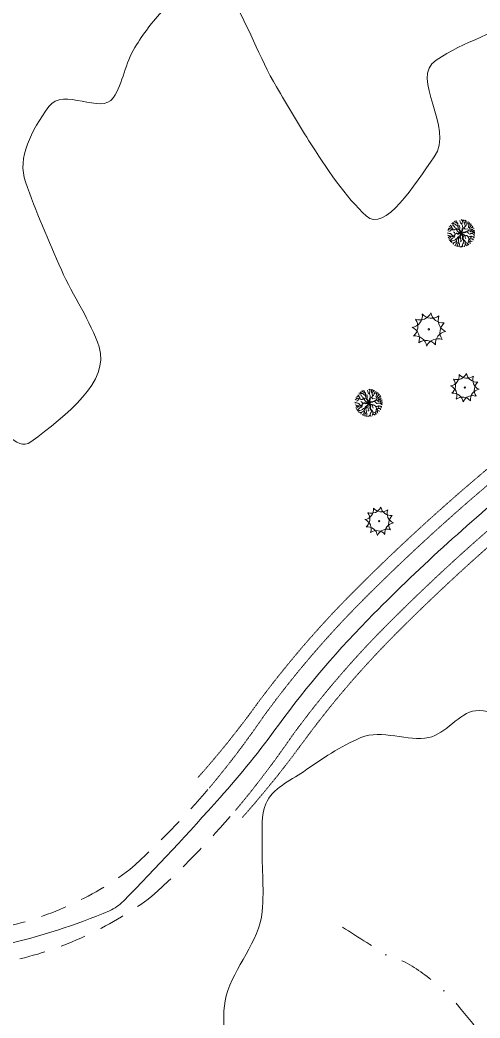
# Model space of a CAD drawing. Header units: feet. Extents: x 99089 to 101049, y 99298 to 100905.
# Drawn here: x 99489 to 99781, y 99721 to 100357 of the extents above; entities that cross this region are included whole.
import ezdxf

# ---------------------------------------------------------------- set-up
doc = ezdxf.new("R2010")
doc.units = ezdxf.units.FT
doc.header["$MEASUREMENT"] = 0
doc.linetypes.add('DGN Style 2', pattern=[27.4374, 16.46244, -10.97496])
doc.linetypes.add('DGN Style 4', pattern=[43.927277, 21.94992, -10.97496, 0.027437, -10.97496])
for name, color, linetype, lineweight in [('Survey Exist Alignments', 1, 'DGN Style 2', 0), ('Survey Exist Flowline', 5, 'DGN Style 2', 0), ('Survey Exist Pavement', 92, 'DGN Style 2', 0), ('Survey Exist Surface', 7, 'DGN Style 2', 0), ('Survey Exist Trees', 96, 'Continuous', 0)]:
    doc.layers.add(name, color=color, linetype=linetype, lineweight=lineweight)
doc.linetypes.add('StationLine', pattern='A,0,[2,dgnlstyle-.shx,S=0.039683,R=0,X=0,Y=0],100.0002', length=100.0002)
doc.linetypes.add('{ Tree Line }', pattern='A,0,[2,dgnlstyle-lstyle.shx,S=0.059208,R=0,X=0,Y=0],-7.4711', length=7.4711)

# ---------------------------------------------------------------- blocks, each defined once
blk = doc.blocks.new('C Tree')
at = {"layer": 'Survey Exist Trees', "color": 3}
blk.add_circle((0, 0), 0.00164, dxfattribs=at)
for centre, start, end in [((-0.0393, 0.0294), 280.2067, 5.9716), ((-0.0487, 0.0058), 310.2067, 35.9716), ((-0.0193, 0.0454), 250.2113, 335.9762), ((0.0059, 0.049), 220.2113, 305.9762), ((0.0296, 0.0394), 190.2113, 275.9762), ((0.0454, 0.0193), 160.2113, 245.9762), ((-0.0454, -0.0193), 340.2113, 65.9762), ((-0.0296, -0.0394), 10.2113, 95.9762), ((0.0193, -0.0454), 70.2113, 155.9762), ((-0.0059, -0.049), 40.2113, 125.9762)]:
    blk.add_arc(centre, 0.0258, start, end, dxfattribs=at)
at = {"layer": 'Survey Exist Trees', "color": 3, "extrusion": (0, 0, -1)}
for centre, start, end in [((-0.049, -0.0059), 324.0728, 49.7489), ((-0.0395, -0.0296), 354.0728, 79.7489)]:
    blk.add_arc(centre, 0.0258, start, end, dxfattribs=at)
blk = doc.blocks.new('D  Ttree')
at = {"layer": 'Survey Exist Trees', "color": 3, "linetype": 'Continuous', "lineweight": 0, "flags": 128}
for points in [[(-0.0089, 0.018), (-0.0104, 0.0209), (-0.0141, 0.0235), (-0.0169, 0.0262), (-0.0207, 0.0271), (-0.0225, 0.029), (-0.0252, 0.0295)], [(-0.0225, 0.029), (-0.0227, 0.0303), (-0.0231, 0.0312)], [(-0.0095, 0.0257), (-0.0111, 0.0279), (-0.0133, 0.0295), (-0.0145, 0.0301), (-0.0169, 0.0313), (-0.0195, 0.0326), (-0.0202, 0.0331)], [(-0.016, 0.0308), (-0.017, 0.0336), (-0.017, 0.0349)], [(-0.0088, 0.0126), (-0.0089, 0.018), (-0.0095, 0.0257), (-0.0097, 0.0273), (-0.0106, 0.0288), (-0.0145, 0.0359)], [(0.0012, 0.0255), (-0.0008, 0.0277), (-0.0022, 0.0282), (-0.0039, 0.036)], [(0.0026, 0.0347), (0.0013, 0.037), (-0.0002, 0.0386)], [(0.0027, 0.0383), (0.0028, 0.0345), (0.0013, 0.0251), (0.0032, 0.0212), (0.0038, 0.0144), (0.0068, 0.015), (0.0091, 0.0171), (0.0104, 0.0191), (0.0095, 0.0275), (0.0074, 0.0298), (0.0069, 0.0356), (0.0059, 0.0365), (0.0057, 0.0381)], [(0.0069, 0.0356), (0.0082, 0.0362), (0.0091, 0.0373)], [(0.0095, 0.0275), (0.0103, 0.0304), (0.0117, 0.0321), (0.0144, 0.0347), (0.0147, 0.0354)], [(0.0127, 0.0331), (0.0111, 0.0359), (0.0105, 0.0369)], [(0.0148, 0.0255), (0.0148, 0.0276), (0.0153, 0.0315)], [(0.0183, 0.0074), (0.0209, 0.0095), (0.0219, 0.0117), (0.0222, 0.0136), (0.0219, 0.0157), (0.0196, 0.0179), (0.0198, 0.02), (0.0215, 0.0234), (0.0227, 0.0306)], [(0.0215, 0.0234), (0.0211, 0.0239), (0.0202, 0.0255), (0.0194, 0.0272), (0.0191, 0.0297), (0.019, 0.0332)], [(0.026, 0.0209), (0.0254, 0.0232), (0.0254, 0.024), (0.026, 0.0279)], [(-0.0358, 0.0004), (-0.0388, 0.0019)], [(-0.0215, -0.0077), (-0.0225, -0.0072), (-0.0244, -0.0062), (-0.0265, -0.0042), (-0.0284, -0.0016), (-0.03, -0.0004), (-0.0322, 0), (-0.0344, 0.0003), (-0.0388, 0.0005)], [(-0.0121, 0.0091), (-0.0132, 0.0102), (-0.0147, 0.0115), (-0.0159, 0.0115), (-0.017, 0.0113), (-0.018, 0.0108), (-0.0189, 0.0102), (-0.0212, 0.0096), (-0.0224, 0.0097), (-0.0244, 0.0105), (-0.026, 0.0112), (-0.0273, 0.012), (-0.0294, 0.0129), (-0.0316, 0.0134), (-0.0327, 0.0127), (-0.0339, 0.0118), (-0.0355, 0.0107), (-0.0379, 0.0084)], [(-0.0321, 0.0131), (-0.0332, 0.0138), (-0.0348, 0.0142), (-0.036, 0.0147)], [(-0.0285, 0.0125), (-0.0287, 0.0101), (-0.0303, 0.0077), (-0.0331, 0.006), (-0.0347, 0.0051)], [(-0.0273, 0.0174), (-0.0286, 0.0177), (-0.031, 0.0176), (-0.0327, 0.018), (-0.0337, 0.0193)], [(-0.0233, 0.0101), (-0.0241, 0.0124), (-0.0253, 0.0143), (-0.0273, 0.0175), (-0.0268, 0.0186), (-0.0277, 0.0202), (-0.0301, 0.0218), (-0.0312, 0.0232)], [(-0.0187, 0.0266), (-0.0218, 0.0258), (-0.0242, 0.0264), (-0.0277, 0.0273)], [(-0.0099, 0.0052), (-0.0099, 0.0052), (-0.0112, 0.0068), (-0.0123, 0.0086), (-0.0119, 0.0102), (-0.012, 0.0116), (-0.0142, 0.0137), (-0.0166, 0.0153), (-0.018, 0.0168), (-0.0193, 0.0183), (-0.0206, 0.0203), (-0.0214, 0.0215), (-0.0239, 0.0231), (-0.0256, 0.0243)], [(-0.0169, -0.0022), (-0.0193, 0.0022), (-0.0221, 0.0043)], [(-0.006, 0.0102), (-0.0047, 0.0144), (-0.0046, 0.0177), (-0.0051, 0.0195), (-0.0059, 0.0234)], [(0.0065, 0.015), (0.0085, 0.014), (0.0107, 0.0121), (0.0179, 0.0127)], [(0.0104, 0.0191), (0.0125, 0.0206), (0.014, 0.0239), (0.0148, 0.0255), (0.0169, 0.0273)], [(0.0122, 0.0038), (0.0133, 0.0042), (0.0159, 0.0063), (0.018, 0.0074), (0.021, 0.0075), (0.0243, 0.0064), (0.0253, 0.0063), (0.0264, 0.0074), (0.0278, 0.0093), (0.0291, 0.0112), (0.0306, 0.0119), (0.0327, 0.0129), (0.0352, 0.0139)], [(0.0144, 0.0051), (0.0164, 0.0044), (0.0185, 0.0021), (0.0198, 0.0003), (0.0214, -0.0012), (0.0231, -0.0017), (0.0253, -0.0007), (0.0267, -0.0003), (0.0298, 0), (0.0314, -0.0001), (0.0335, -0.0021), (0.0356, -0.0044), (0.0374, -0.0048)], [(0.0219, 0.0157), (0.0235, 0.0175), (0.025, 0.0196), (0.0261, 0.021), (0.0292, 0.0244)], [(0.0249, 0.0063), (0.0263, 0.0041), (0.0284, 0.0047), (0.0301, 0.0058), (0.0313, 0.0049), (0.0328, 0.0026), (0.0377, 0.0024)], [(0.0262, 0.0071), (0.0262, 0.0141), (0.0268, 0.0155), (0.0291, 0.017), (0.0303, 0.019), (0.032, 0.0205)], [(0.0291, 0.0171), (0.0302, 0.0166), (0.0311, 0.0163), (0.0331, 0.0185)], [(0.0298, 0.0115), (0.0311, 0.0096), (0.0326, 0.0086), (0.0346, 0.0081), (0.0368, 0.0086)], [(0.031, 0.0051), (0.0319, 0.005), (0.0336, 0.0053), (0.0373, 0.0064)], [(-0.0316, -0.0085), (-0.0332, -0.0074), (-0.0352, -0.006), (-0.0385, -0.0047)], [(-0.0145, -0.0003), (-0.0147, -0.0003), (-0.0161, -0.0013), (-0.0174, -0.0029), (-0.0184, -0.004), (-0.0191, -0.0048), (-0.0201, -0.0062), (-0.021, -0.0073), (-0.0218, -0.008), (-0.0228, -0.0086), (-0.025, -0.0085), (-0.0261, -0.0085), (-0.0278, -0.008), (-0.0291, -0.0078), (-0.0302, -0.0079), (-0.0314, -0.0083), (-0.0324, -0.0092), (-0.0335, -0.0098), (-0.035, -0.0108), (-0.0367, -0.0123)], [(-0.0294, -0.0078), (-0.0293, -0.0094), (-0.0296, -0.0106), (-0.0305, -0.0122), (-0.0326, -0.0133), (-0.0342, -0.0143), (-0.0354, -0.0155)], [(-0.0314, -0.0195), (-0.0323, -0.0187), (-0.0342, -0.0179)], [(-0.0193, -0.005), (-0.0187, -0.0073), (-0.0188, -0.0092), (-0.0198, -0.0111), (-0.0225, -0.0125), (-0.0248, -0.0134), (-0.0266, -0.0147), (-0.0286, -0.0168), (-0.03, -0.0184), (-0.0309, -0.0194), (-0.0331, -0.0198)], [(-0.0227, -0.0309), (-0.0202, -0.0257), (-0.0177, -0.0242), (-0.0149, -0.0228), (-0.0133, -0.021), (-0.0127, -0.0177), (-0.0117, -0.014), (-0.0149, -0.0152), (-0.018, -0.0183), (-0.0212, -0.0201), (-0.0259, -0.021), (-0.0277, -0.0208), (-0.0316, -0.0221)], [(-0.0259, -0.021), (-0.027, -0.022), (-0.0289, -0.0226), (-0.0303, -0.0237)], [(-0.0202, -0.0257), (-0.0231, -0.0268), (-0.0253, -0.0263), (-0.0286, -0.0257)], [(-0.0133, -0.021), (-0.0123, -0.0241), (-0.012, -0.0252), (-0.0142, -0.028), (-0.0154, -0.0303), (-0.0158, -0.0318), (-0.0151, -0.0335), (-0.0149, -0.0352)], [(-0.0068, -0.0256), (-0.0089, -0.0269), (-0.0098, -0.0295), (-0.011, -0.0314), (-0.0111, -0.0333), (-0.0109, -0.0344), (-0.01, -0.0358), (-0.0099, -0.0368)], [(-0.0067, -0.0091), (-0.0054, -0.0112), (-0.0083, -0.015), (-0.0079, -0.0208), (-0.0068, -0.0256), (-0.0057, -0.0297), (-0.0062, -0.0365), (-0.0068, -0.0374)], [(-0.0031, -0.0063), (-0.0024, -0.0086), (-0.0025, -0.0122), (-0.0023, -0.0146), (-0.0019, -0.0167), (-0.0011, -0.0191), (-0.0019, -0.022), (-0.0025, -0.023)], [(-0.0012, -0.0195), (-0.0007, -0.0198), (0.0008, -0.0205)], [(0.0047, -0.0178), (0.0051, -0.0191), (0.0063, -0.0202), (0.0068, -0.0231), (0.0059, -0.0259), (0.0042, -0.0286), (0.0033, -0.0305), (0.0031, -0.0329), (0.0043, -0.0362), (0.0051, -0.0376)], [(0.0048, -0.018), (0.0073, -0.0191), (0.0112, -0.0234), (0.0109, -0.0253), (0.0106, -0.0294), (0.0105, -0.0308), (0.0099, -0.0334), (0.0083, -0.0369)], [(0.009, -0.0049), (0.0131, -0.0053), (0.0149, -0.0058), (0.0173, -0.0076), (0.0182, -0.0088), (0.0198, -0.0112), (0.0216, -0.0153), (0.025, -0.0211), (0.0238, -0.0234), (0.0244, -0.0268), (0.0245, -0.0287)], [(0.009, -0.0049), (0.0104, -0.0079), (0.0106, -0.0117), (0.0123, -0.0146)], [(0.0109, -0.0253), (0.0143, -0.0261), (0.0171, -0.0277), (0.0191, -0.03), (0.0201, -0.0302), (0.0208, -0.0313)], [(0.0205, -0.0213), (0.0197, -0.0232), (0.018, -0.0251)], [(0.0182, -0.0088), (0.0217, -0.0095), (0.0238, -0.0088), (0.0259, -0.0076), (0.0292, -0.0095)], [(0.0212, -0.0145), (0.0206, -0.0177), (0.0202, -0.0202), (0.0207, -0.0224), (0.0212, -0.0252)], [(0.0216, -0.0153), (0.0229, -0.0147), (0.0255, -0.0149), (0.0281, -0.0152), (0.0304, -0.0153), (0.0316, -0.0165), (0.0324, -0.0192)], [(0.0242, -0.0085), (0.0257, -0.0098), (0.0276, -0.0122)], [(0.025, -0.0211), (0.0269, -0.0214), (0.0295, -0.0223), (0.0303, -0.0224)], [(0.0273, -0.0084), (0.0288, -0.0078), (0.031, -0.0085), (0.0331, -0.0092), (0.0365, -0.0095)], [(0.031, -0.0159), (0.032, -0.0158), (0.0336, -0.0165), (0.0337, -0.0168)], [(0.0329, -0.0091), (0.0337, -0.0106), (0.0354, -0.0129)], [(0.0338, -0.0024), (0.0352, -0.001), (0.0377, -0.0006)], [(-0.0157, -0.0313), (-0.017, -0.033), (-0.0189, -0.0333)], [(-0.0106, -0.0348), (-0.0115, -0.0357), (-0.0122, -0.0361)], [(0.0039, -0.035), (0.0014, -0.0352), (-0.0001, -0.0363), (-0.0021, -0.0372), (-0.0034, -0.0379)], [(0, -0.0362), (0.0001, -0.038)], [(0.0107, -0.0293), (0.0125, -0.0314), (0.0142, -0.0323), (0.0167, -0.0322), (0.0187, -0.0328)], [(0.0143, -0.0323), (0.0158, -0.0343)]]:
    blk.add_lwpolyline(points, dxfattribs=at)
at = {"layer": 'Survey Exist Trees', "color": 3, "linetype": 'Continuous', "lineweight": 30, "flags": 128}
for points in [[(-0.0109, -0.0008), (-0.0087, -0.001), (-0.0068, -0.0009), (-0.0046, -0.0003), (-0.0027, 0.0005), (-0.0025, 0.0009), (-0.0027, 0.0011), (-0.0059, 0.0025), (-0.0076, 0.0035), (-0.0099, 0.0052)], [(-0.0081, 0.0038), (-0.0068, 0.0034), (-0.0051, 0.0025), (-0.0035, 0.0018), (-0.0021, 0.0013), (-0.0017, 0.0013), (-0.0016, 0.0016), (-0.0021, 0.0031), (-0.0031, 0.0057), (-0.004, 0.0078), (-0.0045, 0.0088), (-0.0062, 0.0102), (-0.0088, 0.0126)], [(-0.0066, 0.0106), (-0.0051, 0.0097), (-0.004, 0.009), (-0.0031, 0.0071), (-0.0023, 0.0053), (-0.0015, 0.0031), (-0.001, 0.0017), (-0.0008, 0.0014), (-0.0004, 0.0015), (-0.0001, 0.0024), (0.0005, 0.0039), (0.0012, 0.0059), (0.0018, 0.0083), (0.0023, 0.0105), (0.0028, 0.0122), (0.0035, 0.0134)], [(0.0038, 0.0144), (0.0028, 0.0112), (0.0022, 0.0085), (0.0014, 0.0055), (0.0004, 0.0024), (0.0003, 0.002), (0.0005, 0.0014), (0.0009, 0.0014), (0.003, 0.0021), (0.0054, 0.0026), (0.0081, 0.003), (0.0099, 0.0034), (0.0114, 0.0035)], [(0.0122, 0.0038), (0.0106, 0.0033), (0.0085, 0.0027), (0.0061, 0.0023), (0.0037, 0.002), (0.0021, 0.0012), (0.0007, 0.0005), (0.0005, 0.0003), (0.0009, -0.0002), (0.0022, -0.0013), (0.0045, -0.0032), (0.0056, -0.0039), (0.0077, -0.0046)], [(-0.0106, -0.0128), (-0.0093, -0.0104), (-0.0077, -0.0091), (-0.006, -0.0079), (-0.0042, -0.0066), (-0.0025, -0.0047), (-0.0019, -0.0036), (-0.0013, -0.0007), (-0.0015, -0.0002), (-0.0019, -0.0001), (-0.0045, -0.0008), (-0.0072, -0.0014), (-0.0083, -0.0015), (-0.0106, -0.0009), (-0.0126, -0.0005), (-0.0145, -0.0003)], [(0.0045, -0.0167), (0.0035, -0.0145), (0.0033, -0.0125), (0.0033, -0.0118), (0.0037, -0.0107), (0.0041, -0.0088), (0.003, -0.007), (0.0025, -0.0047), (0.0016, -0.0032), (0.0004, -0.0015), (0, -0.0013), (-0.0004, -0.0014), (-0.0007, -0.0019), (-0.0012, -0.0038), (-0.0014, -0.0044), (-0.0031, -0.0063), (-0.004, -0.0073), (-0.0067, -0.0091), (-0.0094, -0.0115), (-0.0117, -0.014)], [(0.009, -0.0049), (0.0052, -0.0041), (0.0035, -0.0028), (0.0007, -0.0011), (0.0017, -0.0027), (0.0026, -0.0041), (0.0029, -0.0054), (0.0036, -0.0074), (0.0045, -0.0089), (0.0036, -0.0123), (0.0047, -0.0178)]]:
    blk.add_lwpolyline(points, dxfattribs=at)

msp = doc.modelspace()

# ---------------------------------------------------------------- linework, layer by layer
at = {"layer": 'Survey Exist Alignments', "linetype": 'StationLine', "ltscale": 0.003281, "flags": 128}
msp.add_lwpolyline([(100099.61, 100353.12, -0.008385), (99977.24, 100223.6, -0.007878), (99886.61, 100133.71, -0.020011), (99810.55, 100066.25, 0.025769), (99713.63, 99978.28, 0.037832), (99653.1, 99907.37, -0.023999), (99615.93, 99861.31, -0.011749), (99554.41, 99795.33, -0.098614), (99545.46, 99789.2, -0.045344), (99478.32, 99767.47, -0.022164), (99336.44, 99741.94, -0.019473), (99271.74, 99735.78, -0.003536), (99182.39, 99731.42)], format="xyb", dxfattribs=at)
at = {"layer": 'Survey Exist Flowline', "linetype": 'DGN Style 4'}
msp.add_open_spline([(99693.82, 99778.79, 0), (99704.19, 99772.18, 0), (99714.55, 99765.58, 0), (99724.92, 99758.97, 0), (99727.54, 99757.3, 0), (99731.14, 99757.92, 0), (99733.87, 99756.41, 0), (99741.66, 99752.1, 0), (99748.82, 99746.92, 0), (99755.38, 99740.85, 0), (99759.56, 99737, 0), (99763.74, 99733.27, 0), (99767.31, 99728.92, 0), (99772.96, 99722.05, 0), (99778.52, 99715.12, 0), (99784.14, 99708.25, 0), (99788.81, 99702.55, 0), (99793.55, 99696.92, 0), (99798.2, 99691.2, 0), (99802.08, 99686.44, 0), (99804.85, 99680.99, 0), (99808, 99675.64, 0), (99809.38, 99673.31, 0), (99810.43, 99670.84, 0), (99811.41, 99668.39, 0), (99812.2, 99666.43, 0), (99809.77, 99663.92, 0), (99810.77, 99662, 0), (99813.2, 99657.36, 0), (99819.64, 99656.04, 0), (99822.49, 99651.77, 0), (99827.29, 99644.6, 0), (99831.69, 99637.28, 0), (99835.27, 99628.97, 0), (99838.82, 99620.75, 0), (99844.35, 99611.78, 0), (99841.24, 99603.82, 0), (99839.51, 99599.4, 0), (99837.5, 99595.02, 0), (99835.7, 99590.61, 0), (99833.41, 99585.01, 0), (99831.2, 99579.37, 0), (99828.88, 99573.77, 0), (99826.1, 99567.06, 0), (99822.13, 99560.97, 0), (99817.8, 99555.01, 0), (99815.5, 99551.84, 0), (99812.95, 99548.95, 0), (99809.92, 99546.49, 0), (99803.17, 99540.99, 0), (99796.28, 99535.89, 0), (99789.04, 99531.14, 0), (99782.15, 99526.62, 0), (99775.28, 99522.11, 0), (99768.17, 99517.93, 0), (99761.58, 99514.06, 0), (99754.92, 99510.37, 0), (99748.14, 99506.85, 0), (99741.91, 99503.61, 0), (99735.56, 99500.62, 0), (99729.18, 99497.68, 0), (99720.42, 99493.65, 0), (99711.16, 99490.79, 0), (99702.34, 99486.82, 0), (99696.26, 99484.07, 0), (99690.62, 99480.62, 0), (99685.08, 99476.8, 0), (99677.79, 99471.76, 0), (99671.01, 99466.29, 0), (99665.06, 99459.75, 0), (99657.49, 99451.42, 0), (99650.33, 99442.92, 0), (99643.97, 99433.75, 0), (99640.91, 99429.34, 0), (99637.86, 99424.94, 0), (99634.81, 99420.54, 0)], degree=3, knots=[0, 0, 0, 0, 0.070391, 0.070391, 0.070391, 0.088152, 0.088152, 0.088152, 0.138829, 0.138829, 0.138829, 0.171036, 0.171036, 0.171036, 0.221913, 0.221913, 0.221913, 0.264091, 0.264091, 0.264091, 0.299184, 0.299184, 0.299184, 0.314468, 0.314468, 0.314468, 0.326731, 0.326731, 0.326731, 0.356418, 0.356418, 0.356418, 0.406312, 0.406312, 0.406312, 0.455641, 0.455641, 0.455641, 0.482986, 0.482986, 0.482986, 0.517654, 0.517654, 0.517654, 0.559226, 0.559226, 0.559226, 0.581386, 0.581386, 0.581386, 0.630837, 0.630837, 0.630837, 0.677993, 0.677993, 0.677993, 0.721676, 0.721676, 0.721676, 0.761868, 0.761868, 0.761868, 0.817139, 0.817139, 0.817139, 0.85522, 0.85522, 0.85522, 0.905416, 0.905416, 0.905416, 0.969313, 0.969313, 0.969313, 1, 1, 1, 1], dxfattribs=at)
at = {"layer": 'Survey Exist Pavement', "lineweight": 13, "ltscale": 0.003281}
for centre, radius, start, end in [((100614.95, 99082.65), 1281.64, 129.27672, 135.18124), ((100614.95, 99082.65), 1259.64, 129.27672, 135.18124), ((100151.27, 99543.4), 627.96, 135.18124, 143.84751), ((100151.27, 99543.4), 605.96, 135.18124, 143.84751)]:
    msp.add_arc(centre, radius, start, end, dxfattribs=at)
at = {"layer": 'Survey Exist Pavement', "lineweight": 13, "ltscale": 0.003281, "extrusion": (0, 0, -1)}
for centre, radius, start, end in [((-99143.13, 100256.71, 0), 607.16, 214.37965, 219.87868), ((-99143.1, 100256.68, 0), 629.15, 214.43846, 219.93749)]:
    msp.add_arc(centre, radius, start, end, dxfattribs=at)
at = {"layer": 'Survey Exist Pavement', "lineweight": 13}
for centre, radius, start, end in [((99162.07, 100250.98, 0), 589, 312.30428, 319.36719), ((99162.07, 100250.98, 0), 611, 312.20329, 319.3305), ((99432.58, 99984.87), 211.16, 281.83613, 306.6103), ((99432.58, 99984.87), 233.16, 283.87901, 306.88332)]:
    msp.add_arc(centre, radius, start, end, dxfattribs=at)
at = {"layer": 'Survey Exist Surface', "ltscale": 0.003281}
for centre, radius, start, end in [((100614.95, 99082.65), 1289.64, 129.27672, 135.18124), ((100614.95, 99082.65), 1251.64, 129.27672, 135.18124), ((100151.27, 99543.4), 635.96, 135.18124, 143.84751), ((100151.27, 99543.4), 597.96, 135.18124, 143.84751)]:
    msp.add_arc(centre, radius, start, end, dxfattribs=at)
at = {"layer": 'Survey Exist Surface', "ltscale": 0.003281, "extrusion": (0, 0, -1)}
for radius in [597.96, 635.96]:
    msp.add_arc((-99154.94, 100271.34), radius, 216.15249, 221.65152, dxfattribs=at)
at = {"layer": 'Survey Exist Trees', "linetype": '{ Tree Line }'}
for points, knots in [([(99708.96, 100746.98, 0), (99720.75, 100746.98, 0), (99732.55, 100746.98, 0), (99744.35, 100746.98, 0), (99755.78, 100746.98, 0), (99751.26, 100722.28, 0), (99761.48, 100717.28, 0), (99767.73, 100714.22, 0), (99774.2, 100711.43, 0), (99780.88, 100709.29, 0), (99791.83, 100705.79, 0), (99803.02, 100703.77, 0), (99813.99, 100700.15, 0), (99825.14, 100696.47, 0), (99836.7, 100693.06, 0), (99843.68, 100681.88, 0), (99849.18, 100673.07, 0), (99845.9, 100663.47, 0), (99844.82, 100654.46, 0), (99843.53, 100643.72, 0), (99841.08, 100632.36, 0), (99837.97, 100622.48, 0), (99834.74, 100612.23, 0), (99814.7, 100605.84, 0), (99815.14, 100597.35, 0), (99815.3, 100594.1, 0), (99819.5, 100590.33, 0), (99823.13, 100587.07, 0), (99827.32, 100583.32, 0), (99834.36, 100591.82, 0), (99837.97, 100589.36, 0), (99840.46, 100587.66, 0), (99837.45, 100580.95, 0), (99839.11, 100579.08, 0), (99847.69, 100569.44, 0), (99892.22, 100582.64, 0), (99890.49, 100565.37, 0), (99889.17, 100552.2, 0), (99886.42, 100538.58, 0), (99883.64, 100525.4, 0), (99880.18, 100509.01, 0), (99875.28, 100492.28, 0), (99872.22, 100476.28, 0), (99869.49, 100462, 0), (99890.5, 100448.9, 0), (99890.49, 100435.16, 0), (99890.48, 100422.47, 0), (99887.7, 100408.21, 0), (99875.65, 100396.33, 0), (99868.39, 100389.17, 0), (99859.94, 100390.33, 0), (99852.81, 100386.05, 0), (99838.65, 100377.55, 0), (99824.7, 100368.3, 0), (99810.57, 100359.78, 0), (99792.44, 100348.84, 0), (99771.44, 100342.98, 0), (99753.48, 100331.22, 0), (99736.13, 100319.87, 0), (99765.66, 100288.15, 0), (99752.34, 100269.55, 0), (99739.93, 100252.21, 0), (99720.88, 100220.86, 0), (99708.96, 100231.85, 0), (99696.45, 100243.39, 0), (99683.29, 100262.62, 0), (99672.42, 100279.83, 0), (99665.22, 100291.23, 0), (99658.6, 100302.65, 0), (99651.87, 100314.09, 0), (99640.86, 100332.82, 0), (99633.67, 100354.22, 0), (99622.18, 100372.34, 0), (99614.59, 100384.32, 0), (99590.21, 100373.82, 0), (99579.94, 100363.2, 0), (99572.77, 100355.8, 0), (99566.94, 100347.75, 0), (99561.67, 100339.22, 0), (99555.59, 100329.38, 0), (99554.16, 100316.71, 0), (99547.97, 100307.24, 0), (99540.59, 100295.94, 0), (99516.05, 100314.33, 0), (99506.87, 100301.53, 0), (99495.76, 100286.03, 0), (99486.61, 100269.07, 0), (99492.03, 100253.55, 0), (99498.55, 100234.88, 0), (99506.76, 100216.1, 0), (99514.86, 100197.59, 0), (99522.18, 100180.85, 0), (99533.63, 100164.81, 0), (99538.84, 100148.47, 0), (99545.93, 100126.21, 0), (99518.41, 100105.16, 0), (99495.45, 100087.94, 0), (99485.97, 100080.83, 0), (99476.38, 100101.13, 0), (99466.91, 100099.36, 0), (99450.06, 100096.2, 0), (99433.1, 100091.96, 0), (99416.67, 100077.66, 0), (99405.02, 100067.51, 0), (99406.57, 100053.67, 0), (99398.41, 100043.39, 0), (99386.52, 100028.43, 0), (99374.7, 100014.54, 0), (99357.3, 100004.56, 0), (99346.71, 99998.48, 0), (99333.61, 99997.68, 0), (99323.05, 100001.13, 0), (99311.77, 100004.82, 0), (99301.66, 100013.29, 0), (99289.94, 100017.12, 0), (99268.58, 100024.11, 0), (99247.01, 100032.31, 0), (99224.86, 100033.11, 0), (99211.61, 100033.59, 0), (99198.21, 100031.34, 0), (99184.9, 100029.69, 0), (99173.68, 100028.29, 0), (99162.4, 100029.37, 0), (99151.79, 100022.83, 0), (99134.77, 100012.34, 0), (99131.31, 99992.91, 0), (99124.39, 99976, 0), (99117.8, 99959.91, 0), (99118.64, 99940.74, 0), (99108.41, 99926.89, 0), (99101.94, 99918.13, 0), (99095.47, 99909.38, 0), (99089, 99900.62, 0)], [0, 0, 0, 0, 0.018953, 0.018953, 0.018953, 0.037309, 0.037309, 0.037309, 0.04855, 0.04855, 0.04855, 0.066943, 0.066943, 0.066943, 0.085609, 0.085609, 0.085609, 0.100301, 0.100301, 0.100301, 0.117814, 0.117814, 0.117814, 0.135996, 0.135996, 0.135996, 0.142968, 0.142968, 0.142968, 0.15101, 0.15101, 0.15101, 0.156548, 0.156548, 0.156548, 0.185022, 0.185022, 0.185022, 0.206741, 0.206741, 0.206741, 0.233742, 0.233742, 0.233742, 0.257835, 0.257835, 0.257835, 0.280097, 0.280097, 0.280097, 0.293506, 0.293506, 0.293506, 0.320145, 0.320145, 0.320145, 0.354324, 0.354324, 0.354324, 0.387357, 0.387357, 0.387357, 0.418132, 0.418132, 0.418132, 0.450422, 0.450422, 0.450422, 0.471817, 0.471817, 0.471817, 0.506827, 0.506827, 0.506827, 0.529971, 0.529971, 0.529971, 0.546115, 0.546115, 0.546115, 0.564746, 0.564746, 0.564746, 0.586967, 0.586967, 0.586967, 0.613856, 0.613856, 0.613856, 0.646224, 0.646224, 0.646224, 0.67549, 0.67549, 0.67549, 0.715371, 0.715371, 0.715371, 0.731834, 0.731834, 0.731834, 0.761137, 0.761137, 0.761137, 0.78193, 0.78193, 0.78193, 0.81221, 0.81221, 0.81221, 0.830642, 0.830642, 0.830642, 0.850332, 0.850332, 0.850332, 0.886217, 0.886217, 0.886217, 0.907693, 0.907693, 0.907693, 0.925799, 0.925799, 0.925799, 0.954852, 0.954852, 0.954852, 0.98251, 0.98251, 0.98251, 1, 1, 1, 1]), ([(99406.4, 99490.57, 0), (99414.39, 99502.76, 0), (99422.38, 99514.94, 0), (99430.37, 99527.12, 0), (99440.76, 99542.95, 0), (99461.99, 99548.3, 0), (99479.47, 99555.68, 0), (99495.32, 99562.37, 0), (99514.96, 99557.35, 0), (99529.7, 99567.1, 0), (99543.8, 99576.43, 0), (99553.51, 99589.17, 0), (99563.96, 99602.51, 0), (99584.11, 99628.24, 0), (99603.05, 99652.78, 0), (99615.33, 99682.46, 0), (99622.15, 99698.93, 0), (99615.5, 99718.37, 0), (99619.9, 99735, 0), (99624.77, 99753.4, 0), (99640.86, 99769.33, 0), (99642.74, 99788.68, 0), (99644.2, 99803.84, 0), (99642.17, 99819.16, 0), (99642.74, 99834.37, 0), (99643.02, 99842.02, 0), (99641.75, 99849.69, 0), (99645.02, 99857.22, 0), (99649.52, 99867.57, 0), (99660.13, 99871.52, 0), (99669, 99877.78, 0), (99680.92, 99886.2, 0), (99692.5, 99893.83, 0), (99705.53, 99899.48, 0), (99718.83, 99905.24, 0), (99735.6, 99896.59, 0), (99748.92, 99899.48, 0), (99759.44, 99901.76, 0), (99768.36, 99915.41, 0), (99778.6, 99916.61, 0), (99784.98, 99917.36, 0), (99792.78, 99914.45, 0), (99799.15, 99910.9, 0), (99804.23, 99908.07, 0), (99805.71, 99900.48, 0), (99810.57, 99898.33, 0), (99816.46, 99895.73, 0), (99825.54, 99895.48, 0), (99831.12, 99899.48, 0), (99843.01, 99907.99, 0), (99854.77, 99916.81, 0), (99865.37, 99926.89, 0), (99881, 99941.73, 0), (99896.57, 99956.59, 0), (99912.18, 99971.43, 0), (99925.07, 99983.68, 0), (99938.02, 99995.89, 0), (99951, 100007.98, 0), (99954.38, 100011.14, 0), (99961.87, 100009.46, 0), (99964.7, 100005.7, 0), (99967.22, 100002.36, 0), (99969.18, 99998.8, 0), (99971.55, 99995.42, 0), (99977.83, 99986.47, 0), (99984.02, 99977.15, 0), (99990.96, 99969.15, 0), (99999.94, 99958.8, 0), (100020.01, 99975.38, 0), (100030.92, 99982.86, 0), (100041.17, 99989.87, 0), (100045.56, 100017.07, 0), (100057.18, 100012.55, 0), (100069.91, 100007.61, 0), (100082.85, 99999.19, 0), (100096, 99993.14, 0), (100106.22, 99988.43, 0), (100116.31, 99983.51, 0), (100126.83, 99979.43, 0), (100140.08, 99974.29, 0), (100155.09, 99985.44, 0), (100169.07, 99984, 0), (100174.66, 99983.42, 0), (100179.93, 99983.26, 0), (100185.06, 99978.29, 0), (100209.62, 99954.48, 0), (100224.65, 99929.52, 0), (100218.17, 99904.05, 0), (100214.11, 99888.08, 0), (100207.24, 99872.03, 0), (100201.04, 99856.07, 0), (100193.7, 99837.18, 0), (100172, 99818.64, 0), (100175.92, 99801.25, 0), (100178.15, 99791.38, 0), (100195.79, 99790.03, 0), (100206.75, 99786.4, 0), (100219.64, 99782.13, 0), (100238.06, 99793.6, 0), (100246.71, 99781.83, 0), (100263.88, 99758.47, 0), (100260.32, 99730.15, 0), (100269.54, 99705.31, 0), (100278.54, 99681.08, 0), (100286.07, 99656.89, 0), (100299.23, 99633.35, 0), (100317.38, 99600.87, 0), (100348.16, 99574.07, 0), (100383.72, 99567.1, 0), (100393.56, 99565.17, 0), (100403.56, 99566.94, 0), (100413.4, 99565.96, 0), (100423.36, 99564.97, 0), (100433.22, 99564.26, 0), (100443.09, 99561.39, 0), (100468.61, 99553.97, 0), (100500.38, 99535.12, 0), (100501.32, 99509.99, 0), (100502.26, 99484.69, 0), (100489.7, 99459.06, 0), (100485.33, 99433.46, 0), (100482.25, 99415.38, 0), (100472.98, 99396.44, 0), (100478.48, 99378.64, 0), (100483.6, 99362.09, 0), (100514.93, 99386.46, 0), (100529.86, 99378.64, 0), (100542.5, 99372.02, 0), (100554.84, 99363.51, 0), (100567.54, 99356.94, 0), (100577.39, 99351.84, 0), (100594.19, 99353.67, 0), (100598.36, 99343.23, 0), (100604.45, 99328, 0), (100610.54, 99312.77, 0), (100616.63, 99297.54, 0)], [0, 0, 0, 0, 0.020751, 0.020751, 0.020751, 0.047712, 0.047712, 0.047712, 0.072168, 0.072168, 0.072168, 0.095554, 0.095554, 0.095554, 0.140669, 0.140669, 0.140669, 0.165704, 0.165704, 0.165704, 0.193398, 0.193398, 0.193398, 0.215086, 0.215086, 0.215086, 0.225984, 0.225984, 0.225984, 0.240977, 0.240977, 0.240977, 0.26115, 0.26115, 0.26115, 0.281746, 0.281746, 0.281746, 0.298016, 0.298016, 0.298016, 0.308141, 0.308141, 0.308141, 0.3162, 0.3162, 0.3162, 0.325971, 0.325971, 0.325971, 0.346797, 0.346797, 0.346797, 0.377472, 0.377472, 0.377472, 0.402783, 0.402783, 0.402783, 0.409376, 0.409376, 0.409376, 0.41524, 0.41524, 0.41524, 0.430746, 0.430746, 0.430746, 0.4508, 0.4508, 0.4508, 0.469619, 0.469619, 0.469619, 0.490223, 0.490223, 0.490223, 0.506238, 0.506238, 0.506238, 0.526408, 0.526408, 0.526408, 0.534466, 0.534466, 0.534466, 0.573056, 0.573056, 0.573056, 0.597236, 0.597236, 0.597236, 0.625863, 0.625863, 0.625863, 0.642106, 0.642106, 0.642106, 0.661199, 0.661199, 0.661199, 0.69911, 0.69911, 0.69911, 0.736061, 0.736061, 0.736061, 0.787028, 0.787028, 0.787028, 0.80113, 0.80113, 0.80113, 0.815388, 0.815388, 0.815388, 0.852257, 0.852257, 0.852257, 0.889369, 0.889369, 0.889369, 0.915597, 0.915597, 0.915597, 0.939987, 0.939987, 0.939987, 0.960627, 0.960627, 0.960627, 0.976642, 0.976642, 0.976642, 1, 1, 1, 1])]:
    msp.add_open_spline(points, degree=3, knots=knots, dxfattribs=at)

# ---------------------------------------------------------------- block references
at = {"layer": 'Survey Exist Trees', "color": 3, "linetype": 'Continuous', "lineweight": 0, "xscale": 228.6, "yscale": 228.6, "zscale": 228.6}
for p in [(99769.6, 100220.73, 0), (99710.7, 100112.69, 0)]:
    msp.add_blockref('D  Ttree', p, dxfattribs=at)
at = {"layer": 'Survey Exist Trees', "color": 3}
for p, xscale, yscale, zscale in [((99748.88, 100159.61, 0), 304.8000000000001, 304.8000000000001, 304.8000000000001), ((99771.79, 100122.51, 0), 259.0799999999999, 259.0799999999999, 259.0799999999999), ((99717.24, 100037.39, 0), 259.0799999999999, 259.0799999999999, 259.0799999999999)]:
    msp.add_blockref('C Tree', p, dxfattribs=dict(at, xscale=xscale, yscale=yscale, zscale=zscale))

doc.saveas('drawing.dxf')
